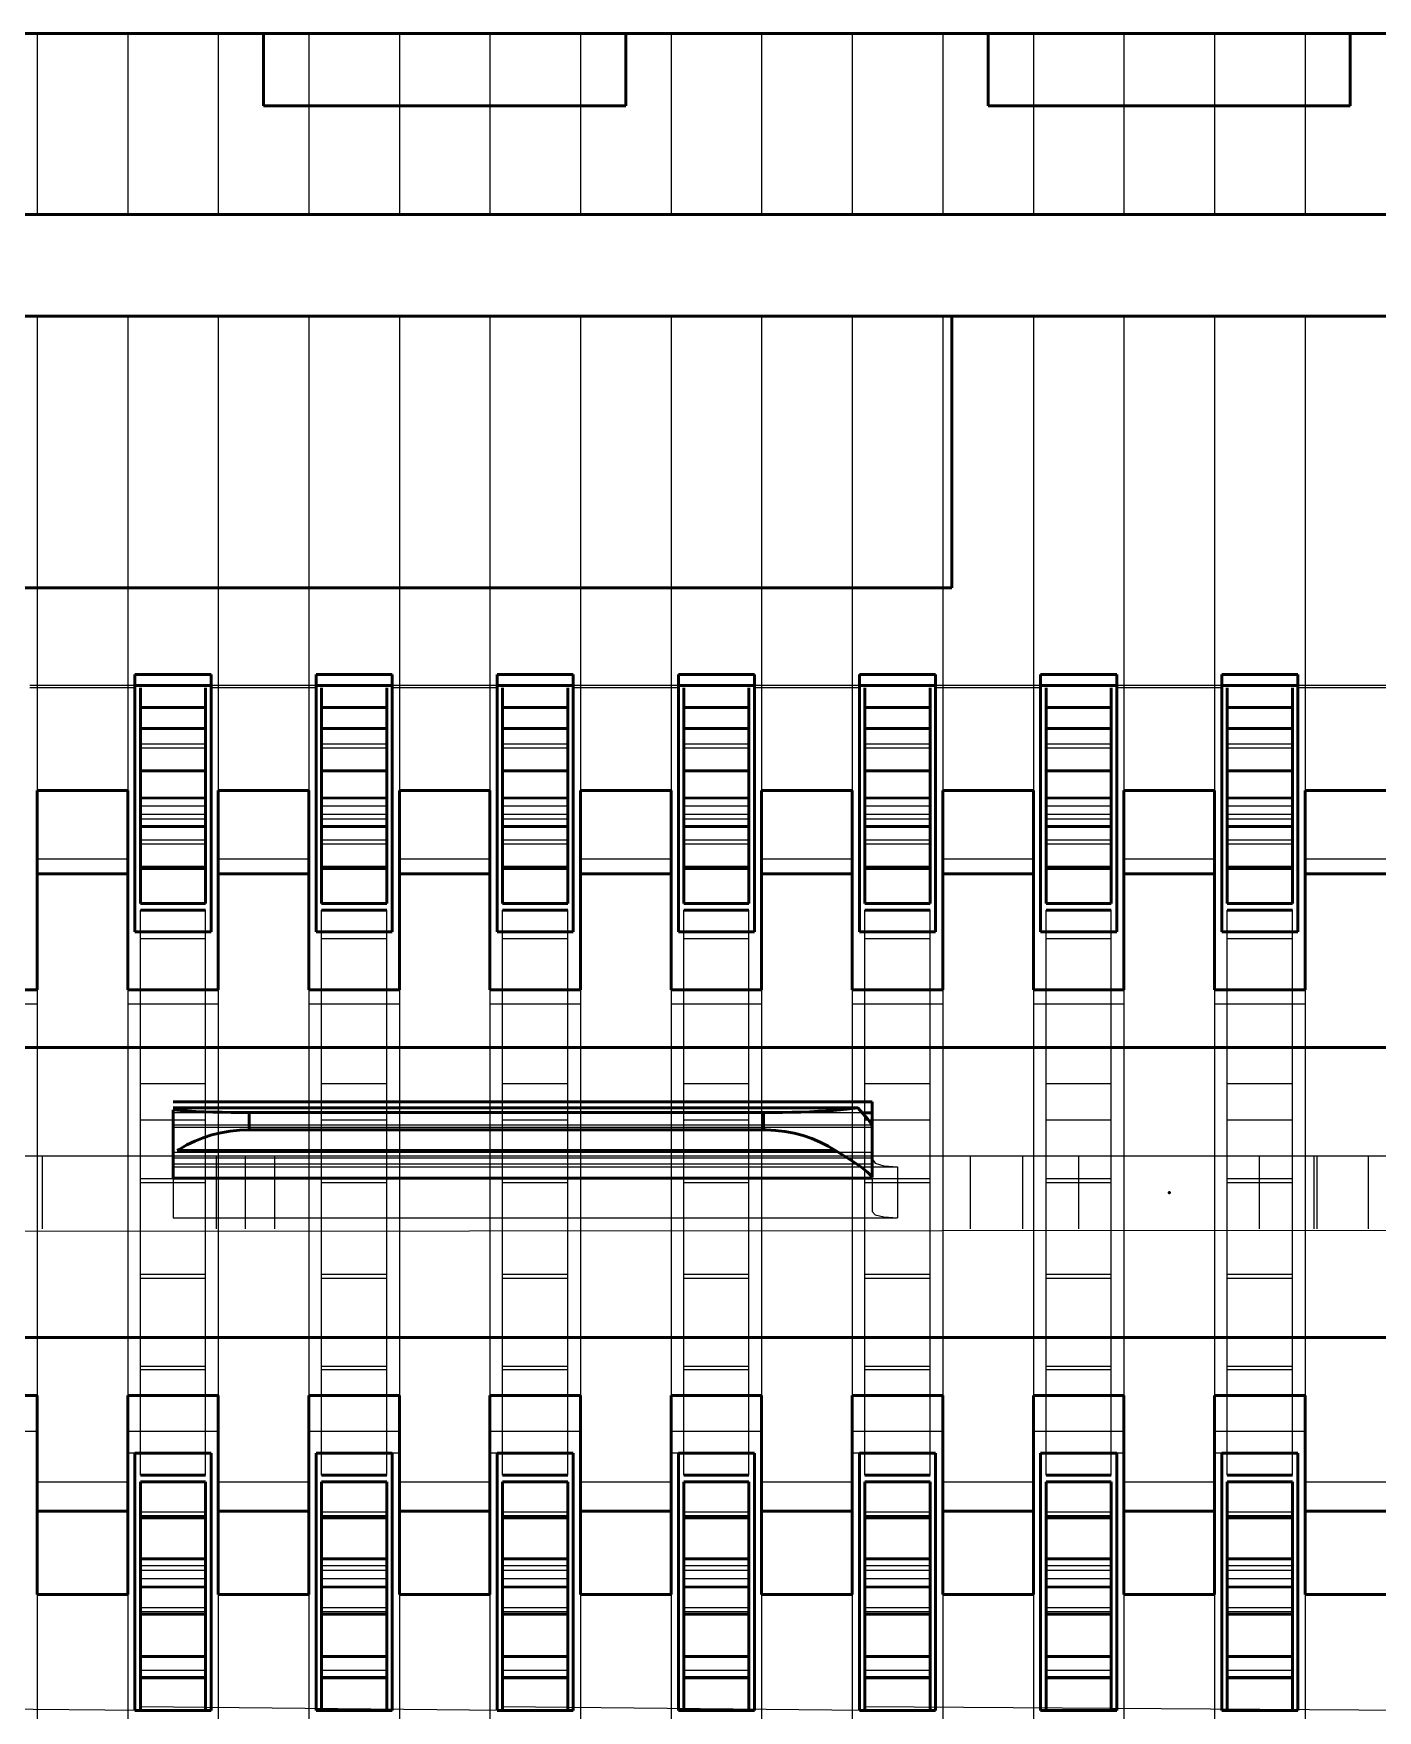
# Model space of a CAD drawing. Header units: inches. Extents: x -1.5 to 1.5, y -0.23 to 0.16.
# Drawn here: x -0.1568 to 0.0287, y -0.0715 to 0.16 of the extents above; entities that cross this region are included whole.
import ezdxf

# ---------------------------------------------------------------- set-up
doc = ezdxf.new("R2010")
doc.units = ezdxf.units.IN
doc.header["$MEASUREMENT"] = 0
doc.linetypes.add('Dashed', pattern=[2, 1, -1])
for name, color, linetype, lineweight in [('AM_4', 7, 'Continuous', 50), ('AM_9', 6, 'Dashed', 25), ('ConnectionPoints', 7, 'Continuous', 50)]:
    doc.layers.add(name, color=color, linetype=linetype, lineweight=lineweight)

msp = doc.modelspace()

# ---------------------------------------------------------------- linework, layer by layer
at = {"layer": 'AM_4'}
for p, q in [((1.505, 0.16), (-1.505, 0.16)), ((-0.125, 0.16), (-0.125, 0.15)), ((-0.075, 0.15), (-0.075, 0.16)), ((-0.025, 0.16), (-0.025, 0.15)), ((0.025, 0.15), (0.025, 0.16)), ((-0.125, 0.15), (-0.075, 0.15)), ((-0.025, 0.15), (0.025, 0.15)), ((1.235, 0.135), (-1.235, 0.135)), ((-0.3345, 0.121), (0.3345, 0.121)), ((-0.03, 0.0835), (-0.03, 0.121)), ((-0.307, 0.0835), (-0.03, 0.0835)), ((-0.14275, 0.0715), (-0.14275, 0.036)), ((-0.13225, 0.0715), (-0.14275, 0.0715)), ((-0.13225, 0.07), (-0.14275, 0.07)), ((-0.142, 0.03992), (-0.142, 0.06965)), ((-0.133, 0.06965), (-0.133, 0.03992)), ((-0.13225, 0.036), (-0.13225, 0.0715)), ((-0.11775, 0.0715), (-0.11775, 0.036)), ((-0.10725, 0.0715), (-0.11775, 0.0715)), ((-0.10725, 0.07), (-0.11775, 0.07)), ((-0.117, 0.03992), (-0.117, 0.06965)), ((-0.108, 0.06965), (-0.108, 0.03992)), ((-0.10725, 0.036), (-0.10725, 0.0715)), ((-0.09275, 0.0715), (-0.09275, 0.036)), ((-0.08225, 0.0715), (-0.09275, 0.0715)), ((-0.08225, 0.07), (-0.09275, 0.07)), ((-0.092, 0.03992), (-0.092, 0.06965)), ((-0.083, 0.06965), (-0.083, 0.03992)), ((-0.08225, 0.036), (-0.08225, 0.0715)), ((-0.06775, 0.0715), (-0.06775, 0.036)), ((-0.05725, 0.0715), (-0.06775, 0.0715)), ((-0.05725, 0.07), (-0.06775, 0.07)), ((-0.067, 0.03992), (-0.067, 0.06965)), ((-0.058, 0.06965), (-0.058, 0.03992)), ((-0.05725, 0.036), (-0.05725, 0.0715)), ((-0.04275, 0.0715), (-0.04275, 0.036)), ((-0.03225, 0.0715), (-0.04275, 0.0715)), ((-0.03225, 0.07), (-0.04275, 0.07)), ((-0.042, 0.03992), (-0.042, 0.06965)), ((-0.033, 0.06965), (-0.033, 0.03992)), ((-0.03225, 0.036), (-0.03225, 0.0715)), ((-0.01775, 0.0715), (-0.01775, 0.036)), ((-0.00725, 0.0715), (-0.01775, 0.0715)), ((-0.00725, 0.07), (-0.01775, 0.07)), ((-0.017, 0.03992), (-0.017, 0.06965)), ((-0.008, 0.06965), (-0.008, 0.03992)), ((-0.00725, 0.036), (-0.00725, 0.0715)), ((0.00725, 0.0715), (0.00725, 0.036)), ((0.01775, 0.0715), (0.00725, 0.0715)), ((0.01775, 0.07), (0.00725, 0.07)), ((0.008, 0.03992), (0.008, 0.06965)), ((0.017, 0.06965), (0.017, 0.03992)), ((0.01775, 0.036), (0.01775, 0.0715)), ((-0.133, 0.06698), (-0.142, 0.06698)), ((-0.108, 0.06698), (-0.117, 0.06698)), ((-0.083, 0.06698), (-0.092, 0.06698)), ((-0.058, 0.06698), (-0.067, 0.06698)), ((-0.033, 0.06698), (-0.042, 0.06698)), ((-0.008, 0.06698), (-0.017, 0.06698)), ((0.017, 0.06698), (0.008, 0.06698)), ((-0.133, 0.06404), (-0.142, 0.06404)), ((-0.108, 0.06404), (-0.117, 0.06404)), ((-0.083, 0.06404), (-0.092, 0.06404)), ((-0.058, 0.06404), (-0.067, 0.06404)), ((-0.033, 0.06404), (-0.042, 0.06404)), ((-0.008, 0.06404), (-0.017, 0.06404)), ((0.017, 0.06404), (0.008, 0.06404)), ((-0.133, 0.05821), (-0.142, 0.05821)), ((-0.108, 0.05821), (-0.117, 0.05821)), ((-0.083, 0.05821), (-0.092, 0.05821)), ((-0.058, 0.05821), (-0.067, 0.05821)), ((-0.033, 0.05821), (-0.042, 0.05821)), ((-0.008, 0.05821), (-0.017, 0.05821)), ((0.017, 0.05821), (0.008, 0.05821)), ((-0.15625, 0.0555), (-0.15625, 0.028)), ((-0.14375, 0.0555), (-0.15625, 0.0555)), ((-0.14375, 0.028), (-0.14375, 0.0555)), ((-0.13125, 0.0555), (-0.13125, 0.028)), ((-0.11875, 0.0555), (-0.13125, 0.0555)), ((-0.11875, 0.028), (-0.11875, 0.0555)), ((-0.10625, 0.0555), (-0.10625, 0.028)), ((-0.09375, 0.0555), (-0.10625, 0.0555)), ((-0.09375, 0.028), (-0.09375, 0.0555)), ((-0.08125, 0.0555), (-0.08125, 0.028)), ((-0.06875, 0.0555), (-0.08125, 0.0555)), ((-0.06875, 0.028), (-0.06875, 0.0555)), ((-0.05625, 0.0555), (-0.05625, 0.028)), ((-0.04375, 0.0555), (-0.05625, 0.0555)), ((-0.04375, 0.028), (-0.04375, 0.0555)), ((-0.03125, 0.0555), (-0.03125, 0.028)), ((-0.01875, 0.0555), (-0.03125, 0.0555)), ((-0.01875, 0.028), (-0.01875, 0.0555)), ((-0.00625, 0.0555), (-0.00625, 0.028)), ((0.00625, 0.0555), (-0.00625, 0.0555)), ((0.00625, 0.028), (0.00625, 0.0555)), ((0.01875, 0.0555), (0.01875, 0.028)), ((0.03125, 0.0555), (0.01875, 0.0555)), ((-0.133, 0.05055), (-0.142, 0.05055)), ((-0.108, 0.05055), (-0.117, 0.05055)), ((-0.083, 0.05055), (-0.092, 0.05055)), ((-0.058, 0.05055), (-0.067, 0.05055)), ((-0.033, 0.05055), (-0.042, 0.05055)), ((-0.008, 0.05055), (-0.017, 0.05055)), ((0.017, 0.05055), (0.008, 0.05055)), ((-0.14375, 0.044), (-0.15625, 0.044)), ((-0.142, 0.04473), (-0.133, 0.04473)), ((-0.11875, 0.044), (-0.13125, 0.044)), ((-0.117, 0.04473), (-0.108, 0.04473)), ((-0.09375, 0.044), (-0.10625, 0.044)), ((-0.092, 0.04473), (-0.083, 0.04473)), ((-0.06875, 0.044), (-0.08125, 0.044)), ((-0.067, 0.04473), (-0.058, 0.04473)), ((-0.04375, 0.044), (-0.05625, 0.044)), ((-0.042, 0.04473), (-0.033, 0.04473)), ((-0.01875, 0.044), (-0.03125, 0.044)), ((-0.017, 0.04473), (-0.008, 0.04473)), ((0.00625, 0.044), (-0.00625, 0.044)), ((0.008, 0.04473), (0.017, 0.04473)), ((0.03125, 0.044), (0.01875, 0.044)), ((-0.133, 0.03992), (-0.142, 0.03992)), ((-0.108, 0.03992), (-0.117, 0.03992)), ((-0.083, 0.03992), (-0.092, 0.03992)), ((-0.058, 0.03992), (-0.067, 0.03992)), ((-0.033, 0.03992), (-0.042, 0.03992)), ((-0.008, 0.03992), (-0.017, 0.03992)), ((0.017, 0.03992), (0.008, 0.03992)), ((-0.133, 0.039), (-0.142, 0.039)), ((-0.108, 0.039), (-0.117, 0.039)), ((-0.083, 0.039), (-0.092, 0.039)), ((-0.058, 0.039), (-0.067, 0.039)), ((-0.033, 0.039), (-0.042, 0.039)), ((-0.008, 0.039), (-0.017, 0.039)), ((0.017, 0.039), (0.008, 0.039)), ((-0.14275, 0.036), (-0.13225, 0.036)), ((-0.11775, 0.036), (-0.10725, 0.036)), ((-0.09275, 0.036), (-0.08225, 0.036)), ((-0.06775, 0.036), (-0.05725, 0.036)), ((-0.04275, 0.036), (-0.03225, 0.036)), ((-0.01775, 0.036), (-0.00725, 0.036)), ((0.00725, 0.036), (0.01775, 0.036)), ((-0.15625, 0.028), (-0.16875, 0.028)), ((-0.13125, 0.028), (-0.14375, 0.028)), ((-0.10625, 0.028), (-0.11875, 0.028)), ((-0.08125, 0.028), (-0.09375, 0.028)), ((-0.05625, 0.028), (-0.06875, 0.028)), ((-0.03125, 0.028), (-0.04375, 0.028)), ((-0.00625, 0.028), (-0.01875, 0.028)), ((0.01875, 0.028), (0.00625, 0.028)), ((-0.3325, 0.02), (0.3325, 0.02)), ((-0.04098, 0.01252), (-0.1375, 0.01252)), ((-0.04298, 0.01169), (-0.1375, 0.01169)), ((-0.04098, 0.01252), (-0.04098, 0.00207)), ((-0.1375, 0.01141), (-0.1375, 0.00199)), ((-0.05598, 0.01103), (-0.12701, 0.01103)), ((-0.12701, 0.00865), (-0.12701, 0.01103)), ((-0.05598, 0.00865), (-0.05598, 0.01103)), ((-0.04098, 0.01098), (-0.04236, 0.01098)), ((-0.12701, 0.00865), (-0.05598, 0.00865)), ((-0.04607, 0.00579), (-0.13692, 0.00579)), ((-0.1375, 0.00199), (-0.04098, 0.00199)), ((0.3325, -0.02), (-0.3325, -0.02)), ((-0.16875, -0.028), (-0.15625, -0.028)), ((-0.15625, -0.028), (-0.15625, -0.0555)), ((-0.14375, -0.0555), (-0.14375, -0.028)), ((-0.14375, -0.028), (-0.13125, -0.028)), ((-0.13125, -0.028), (-0.13125, -0.0555)), ((-0.11875, -0.0555), (-0.11875, -0.028)), ((-0.11875, -0.028), (-0.10625, -0.028)), ((-0.10625, -0.028), (-0.10625, -0.0555)), ((-0.09375, -0.0555), (-0.09375, -0.028)), ((-0.09375, -0.028), (-0.08125, -0.028)), ((-0.08125, -0.028), (-0.08125, -0.0555)), ((-0.06875, -0.0555), (-0.06875, -0.028)), ((-0.06875, -0.028), (-0.05625, -0.028)), ((-0.05625, -0.028), (-0.05625, -0.0555)), ((-0.04375, -0.0555), (-0.04375, -0.028)), ((-0.04375, -0.028), (-0.03125, -0.028)), ((-0.03125, -0.028), (-0.03125, -0.0555)), ((-0.01875, -0.0555), (-0.01875, -0.028)), ((-0.01875, -0.028), (-0.00625, -0.028)), ((-0.00625, -0.028), (-0.00625, -0.0555)), ((0.00625, -0.0555), (0.00625, -0.028)), ((0.00625, -0.028), (0.01875, -0.028)), ((0.01875, -0.028), (0.01875, -0.0555)), ((-0.14275, -0.036), (-0.14275, -0.0715)), ((-0.13225, -0.036), (-0.14275, -0.036)), ((-0.13225, -0.0715), (-0.13225, -0.036)), ((-0.11775, -0.036), (-0.11775, -0.0715)), ((-0.10725, -0.036), (-0.11775, -0.036)), ((-0.10725, -0.0715), (-0.10725, -0.036)), ((-0.09275, -0.036), (-0.09275, -0.0715)), ((-0.08225, -0.036), (-0.09275, -0.036)), ((-0.08225, -0.0715), (-0.08225, -0.036)), ((-0.06775, -0.036), (-0.06775, -0.0715)), ((-0.05725, -0.036), (-0.06775, -0.036)), ((-0.05725, -0.0715), (-0.05725, -0.036)), ((-0.04275, -0.036), (-0.04275, -0.0715)), ((-0.03225, -0.036), (-0.04275, -0.036)), ((-0.03225, -0.0715), (-0.03225, -0.036)), ((-0.01775, -0.036), (-0.01775, -0.0715)), ((-0.00725, -0.036), (-0.01775, -0.036)), ((-0.00725, -0.0715), (-0.00725, -0.036)), ((0.00725, -0.036), (0.00725, -0.0715)), ((0.01775, -0.036), (0.00725, -0.036)), ((0.01775, -0.0715), (0.01775, -0.036)), ((-0.133, -0.039), (-0.142, -0.039)), ((-0.108, -0.039), (-0.117, -0.039)), ((-0.083, -0.039), (-0.092, -0.039)), ((-0.058, -0.039), (-0.067, -0.039)), ((-0.033, -0.039), (-0.042, -0.039)), ((-0.008, -0.039), (-0.017, -0.039)), ((0.017, -0.039), (0.008, -0.039)), ((-0.142, -0.0715), (-0.142, -0.03992)), ((-0.133, -0.03992), (-0.142, -0.03992)), ((-0.133, -0.03992), (-0.133, -0.0715)), ((-0.117, -0.0715), (-0.117, -0.03992)), ((-0.108, -0.03992), (-0.117, -0.03992)), ((-0.108, -0.03992), (-0.108, -0.0715)), ((-0.092, -0.0715), (-0.092, -0.03992)), ((-0.083, -0.03992), (-0.092, -0.03992)), ((-0.083, -0.03992), (-0.083, -0.0715)), ((-0.067, -0.0715), (-0.067, -0.03992)), ((-0.058, -0.03992), (-0.067, -0.03992)), ((-0.058, -0.03992), (-0.058, -0.0715)), ((-0.042, -0.0715), (-0.042, -0.03992)), ((-0.033, -0.03992), (-0.042, -0.03992)), ((-0.033, -0.03992), (-0.033, -0.0715)), ((-0.017, -0.0715), (-0.017, -0.03992)), ((-0.008, -0.03992), (-0.017, -0.03992)), ((-0.008, -0.03992), (-0.008, -0.0715)), ((0.008, -0.0715), (0.008, -0.03992)), ((0.017, -0.03992), (0.008, -0.03992)), ((0.017, -0.03992), (0.017, -0.0715)), ((-0.14375, -0.044), (-0.15625, -0.044)), ((-0.133, -0.04473), (-0.142, -0.04473)), ((-0.11875, -0.044), (-0.13125, -0.044)), ((-0.108, -0.04473), (-0.117, -0.04473)), ((-0.09375, -0.044), (-0.10625, -0.044)), ((-0.083, -0.04473), (-0.092, -0.04473)), ((-0.06875, -0.044), (-0.08125, -0.044)), ((-0.058, -0.04473), (-0.067, -0.04473)), ((-0.04375, -0.044), (-0.05625, -0.044)), ((-0.033, -0.04473), (-0.042, -0.04473)), ((-0.01875, -0.044), (-0.03125, -0.044)), ((-0.008, -0.04473), (-0.017, -0.04473)), ((0.00625, -0.044), (-0.00625, -0.044)), ((0.017, -0.04473), (0.008, -0.04473)), ((0.03125, -0.044), (0.01875, -0.044)), ((-0.133, -0.05055), (-0.142, -0.05055)), ((-0.108, -0.05055), (-0.117, -0.05055)), ((-0.083, -0.05055), (-0.092, -0.05055)), ((-0.058, -0.05055), (-0.067, -0.05055)), ((-0.033, -0.05055), (-0.042, -0.05055)), ((-0.008, -0.05055), (-0.017, -0.05055)), ((0.017, -0.05055), (0.008, -0.05055)), ((-0.14375, -0.0555), (-0.15625, -0.0555)), ((-0.11875, -0.0555), (-0.13125, -0.0555)), ((-0.09375, -0.0555), (-0.10625, -0.0555)), ((-0.06875, -0.0555), (-0.08125, -0.0555)), ((-0.04375, -0.0555), (-0.05625, -0.0555)), ((-0.01875, -0.0555), (-0.03125, -0.0555)), ((0.00625, -0.0555), (-0.00625, -0.0555)), ((0.03125, -0.0555), (0.01875, -0.0555)), ((-0.133, -0.05821), (-0.142, -0.05821)), ((-0.108, -0.05821), (-0.117, -0.05821)), ((-0.083, -0.05821), (-0.092, -0.05821)), ((-0.058, -0.05821), (-0.067, -0.05821)), ((-0.033, -0.05821), (-0.042, -0.05821)), ((-0.008, -0.05821), (-0.017, -0.05821)), ((0.017, -0.05821), (0.008, -0.05821)), ((-0.133, -0.06404), (-0.142, -0.06404)), ((-0.108, -0.06404), (-0.117, -0.06404)), ((-0.083, -0.06404), (-0.092, -0.06404)), ((-0.058, -0.06404), (-0.067, -0.06404)), ((-0.033, -0.06404), (-0.042, -0.06404)), ((-0.008, -0.06404), (-0.017, -0.06404)), ((0.017, -0.06404), (0.008, -0.06404)), ((-0.142, -0.06698), (-0.133, -0.06698)), ((-0.117, -0.06698), (-0.108, -0.06698)), ((-0.092, -0.06698), (-0.083, -0.06698)), ((-0.067, -0.06698), (-0.058, -0.06698)), ((-0.042, -0.06698), (-0.033, -0.06698)), ((-0.017, -0.06698), (-0.008, -0.06698)), ((0.008, -0.06698), (0.017, -0.06698)), ((-0.14275, -0.0715), (-0.13225, -0.0715)), ((-0.11775, -0.0715), (-0.10725, -0.0715)), ((-0.09275, -0.0715), (-0.08225, -0.0715)), ((-0.06775, -0.0715), (-0.05725, -0.0715)), ((-0.04275, -0.0715), (-0.03225, -0.0715)), ((-0.01775, -0.0715), (-0.00725, -0.0715)), ((0.00725, -0.0715), (0.01775, -0.0715))]:
    msp.add_line(p, q, dxfattribs=at)
for points in [[(-0.05598, 0.01103), (-0.05468, 0.01104), (-0.05338, 0.01105), (-0.0521, 0.01108), (-0.05085, 0.01111), (-0.04964, 0.01116), (-0.04848, 0.01121), (-0.04738, 0.01127), (-0.04634, 0.01134), (-0.04538, 0.01142), (-0.04449, 0.0115), (-0.0437, 0.01159), (-0.04299, 0.01169), (-0.04298, 0.01169)], [(-0.04098, 0.00912), (-0.04114, 0.00949), (-0.04161, 0.01013), (-0.04298, 0.01169)], [(-0.1375, 0.01141), (-0.13653, 0.01133), (-0.13548, 0.01126), (-0.13437, 0.0112), (-0.1332, 0.01115), (-0.13199, 0.01111), (-0.13073, 0.01107), (-0.12945, 0.01105), (-0.12815, 0.01104), (-0.12701, 0.01103)], [(-0.12701, 0.00865), (-0.12832, 0.00861), (-0.12961, 0.00847), (-0.13089, 0.00826), (-0.13214, 0.00796), (-0.13335, 0.00757), (-0.13451, 0.00711), (-0.13561, 0.00657), (-0.13665, 0.00596), (-0.13692, 0.00579)], [(-0.04607, 0.00579), (-0.04709, 0.00642), (-0.04818, 0.00697), (-0.04933, 0.00746), (-0.05052, 0.00786), (-0.05176, 0.00818), (-0.05303, 0.00842), (-0.05432, 0.00858), (-0.05563, 0.00865), (-0.05598, 0.00865)], [(-0.04098, 0.00207), (-0.04116, 0.00236), (-0.0417, 0.00287), (-0.04254, 0.00353), (-0.04369, 0.00434), (-0.04607, 0.00579)]]:
    msp.add_lwpolyline(points, dxfattribs=at)
at = {"layer": 'AM_9'}
for p, q in [((-0.15625, 0.16), (-0.15625, 0.135)), ((-0.14375, 0.16), (-0.14375, 0.135)), ((-0.13125, 0.16), (-0.13125, 0.135)), ((-0.11875, 0.16), (-0.11875, 0.135)), ((-0.10625, 0.16), (-0.10625, 0.135)), ((-0.09375, 0.16), (-0.09375, 0.135)), ((-0.08125, 0.16), (-0.08125, 0.135)), ((-0.06875, 0.16), (-0.06875, 0.135)), ((-0.05625, 0.16), (-0.05625, 0.135)), ((-0.04375, 0.16), (-0.04375, 0.135)), ((-0.03125, 0.16), (-0.03125, 0.135)), ((-0.01875, 0.16), (-0.01875, 0.135)), ((-0.00625, 0.16), (-0.00625, 0.135)), ((0.00625, 0.16), (0.00625, 0.135)), ((0.01875, 0.16), (0.01875, 0.135)), ((-0.15625, 0.121), (-0.15625, 0.0555)), ((-0.14375, 0.121), (-0.14375, 0.0555)), ((-0.13125, 0.121), (-0.13125, 0.0555)), ((-0.11875, 0.121), (-0.11875, 0.0555)), ((-0.10625, 0.121), (-0.10625, 0.0555)), ((-0.09375, 0.121), (-0.09375, 0.0555)), ((-0.08125, 0.121), (-0.08125, 0.0555)), ((-0.06875, 0.121), (-0.06875, 0.0555)), ((-0.05625, 0.121), (-0.05625, 0.0555)), ((-0.04375, 0.121), (-0.04375, 0.0555)), ((-0.03125, 0.121), (-0.03125, 0.0555)), ((-0.01875, 0.121), (-0.01875, 0.0555)), ((-0.00625, 0.121), (-0.00625, 0.0555)), ((0.00625, 0.121), (0.00625, 0.0555)), ((0.01875, 0.121), (0.01875, 0.0555)), ((-0.14275, 0.07), (-0.15725, 0.07)), ((-0.14275, 0.06965), (-0.15725, 0.06965)), ((-0.11775, 0.07), (-0.13225, 0.07)), ((-0.11775, 0.06965), (-0.13225, 0.06965)), ((-0.09275, 0.07), (-0.10725, 0.07)), ((-0.09275, 0.06965), (-0.10725, 0.06965)), ((-0.06775, 0.07), (-0.08225, 0.07)), ((-0.06775, 0.06965), (-0.08225, 0.06965)), ((-0.04275, 0.07), (-0.05725, 0.07)), ((-0.04275, 0.06965), (-0.05725, 0.06965)), ((-0.01775, 0.07), (-0.03225, 0.07)), ((-0.01775, 0.06965), (-0.03225, 0.06965)), ((0.00725, 0.07), (-0.00725, 0.07)), ((0.00725, 0.06965), (-0.00725, 0.06965)), ((0.03225, 0.07), (0.01775, 0.07)), ((0.03225, 0.06965), (0.01775, 0.06965)), ((-0.133, 0.06684), (-0.142, 0.06684)), ((-0.108, 0.06684), (-0.117, 0.06684)), ((-0.083, 0.06684), (-0.092, 0.06684)), ((-0.058, 0.06684), (-0.067, 0.06684)), ((-0.033, 0.06684), (-0.042, 0.06684)), ((-0.008, 0.06684), (-0.017, 0.06684)), ((0.017, 0.06684), (0.008, 0.06684)), ((-0.133, 0.06188), (-0.142, 0.06188)), ((-0.133, 0.06134), (-0.142, 0.06134)), ((-0.108, 0.06188), (-0.117, 0.06188)), ((-0.108, 0.06134), (-0.117, 0.06134)), ((-0.083, 0.06188), (-0.092, 0.06188)), ((-0.083, 0.06134), (-0.092, 0.06134)), ((-0.058, 0.06188), (-0.067, 0.06188)), ((-0.058, 0.06134), (-0.067, 0.06134)), ((-0.033, 0.06188), (-0.042, 0.06188)), ((-0.033, 0.06134), (-0.042, 0.06134)), ((-0.008, 0.06188), (-0.017, 0.06188)), ((-0.008, 0.06134), (-0.017, 0.06134)), ((0.017, 0.06188), (0.008, 0.06188)), ((0.017, 0.06134), (0.008, 0.06134)), ((-0.133, 0.05453), (-0.142, 0.05453)), ((-0.133, 0.05437), (-0.142, 0.05437)), ((-0.133, 0.05334), (-0.142, 0.05334)), ((-0.108, 0.05453), (-0.117, 0.05453)), ((-0.108, 0.05437), (-0.117, 0.05437)), ((-0.108, 0.05334), (-0.117, 0.05334)), ((-0.083, 0.05453), (-0.092, 0.05453)), ((-0.083, 0.05437), (-0.092, 0.05437)), ((-0.083, 0.05334), (-0.092, 0.05334)), ((-0.058, 0.05453), (-0.067, 0.05453)), ((-0.058, 0.05437), (-0.067, 0.05437)), ((-0.058, 0.05334), (-0.067, 0.05334)), ((-0.033, 0.05453), (-0.042, 0.05453)), ((-0.033, 0.05437), (-0.042, 0.05437)), ((-0.033, 0.05334), (-0.042, 0.05334)), ((-0.008, 0.05453), (-0.017, 0.05453)), ((-0.008, 0.05437), (-0.017, 0.05437)), ((-0.008, 0.05334), (-0.017, 0.05334)), ((0.017, 0.05453), (0.008, 0.05453)), ((0.017, 0.05437), (0.008, 0.05437)), ((0.017, 0.05334), (0.008, 0.05334)), ((-0.133, 0.05217), (-0.142, 0.05217)), ((-0.133, 0.05156), (-0.142, 0.05156)), ((-0.108, 0.05217), (-0.117, 0.05217)), ((-0.108, 0.05156), (-0.117, 0.05156)), ((-0.083, 0.05217), (-0.092, 0.05217)), ((-0.083, 0.05156), (-0.092, 0.05156)), ((-0.058, 0.05217), (-0.067, 0.05217)), ((-0.058, 0.05156), (-0.067, 0.05156)), ((-0.033, 0.05217), (-0.042, 0.05217)), ((-0.033, 0.05156), (-0.042, 0.05156)), ((-0.008, 0.05217), (-0.017, 0.05217)), ((-0.008, 0.05156), (-0.017, 0.05156)), ((0.017, 0.05217), (0.008, 0.05217)), ((0.017, 0.05156), (0.008, 0.05156)), ((-0.133, 0.04866), (-0.142, 0.04866)), ((-0.108, 0.04866), (-0.117, 0.04866)), ((-0.083, 0.04866), (-0.092, 0.04866)), ((-0.058, 0.04866), (-0.067, 0.04866)), ((-0.033, 0.04866), (-0.042, 0.04866)), ((-0.008, 0.04866), (-0.017, 0.04866)), ((0.017, 0.04866), (0.008, 0.04866)), ((-0.133, 0.04811), (-0.142, 0.04811)), ((-0.108, 0.04811), (-0.117, 0.04811)), ((-0.083, 0.04811), (-0.092, 0.04811)), ((-0.058, 0.04811), (-0.067, 0.04811)), ((-0.033, 0.04811), (-0.042, 0.04811)), ((-0.008, 0.04811), (-0.017, 0.04811)), ((0.017, 0.04811), (0.008, 0.04811)), ((-0.14375, 0.046), (-0.15625, 0.046)), ((-0.133, 0.04503), (-0.142, 0.04503)), ((-0.11875, 0.046), (-0.13125, 0.046)), ((-0.108, 0.04503), (-0.117, 0.04503)), ((-0.09375, 0.046), (-0.10625, 0.046)), ((-0.083, 0.04503), (-0.092, 0.04503)), ((-0.06875, 0.046), (-0.08125, 0.046)), ((-0.058, 0.04503), (-0.067, 0.04503)), ((-0.04375, 0.046), (-0.05625, 0.046)), ((-0.033, 0.04503), (-0.042, 0.04503)), ((-0.01875, 0.046), (-0.03125, 0.046)), ((-0.008, 0.04503), (-0.017, 0.04503)), ((0.00625, 0.046), (-0.00625, 0.046)), ((0.017, 0.04503), (0.008, 0.04503)), ((0.03125, 0.046), (0.01875, 0.046)), ((-0.142, -0.039), (-0.142, 0.039)), ((-0.133, -0.039), (-0.133, 0.039)), ((-0.117, -0.039), (-0.117, 0.039)), ((-0.108, -0.039), (-0.108, 0.039)), ((-0.092, -0.039), (-0.092, 0.039)), ((-0.083, -0.039), (-0.083, 0.039)), ((-0.067, -0.039), (-0.067, 0.039)), ((-0.058, -0.039), (-0.058, 0.039)), ((-0.042, -0.039), (-0.042, 0.039)), ((-0.033, -0.039), (-0.033, 0.039)), ((-0.017, -0.039), (-0.017, 0.039)), ((-0.008, -0.039), (-0.008, 0.039)), ((0.008, -0.039), (0.008, 0.039)), ((0.017, -0.039), (0.017, 0.039)), ((-0.133, 0.035), (-0.142, 0.035)), ((-0.108, 0.035), (-0.117, 0.035)), ((-0.083, 0.035), (-0.092, 0.035)), ((-0.058, 0.035), (-0.067, 0.035)), ((-0.033, 0.035), (-0.042, 0.035)), ((-0.008, 0.035), (-0.017, 0.035)), ((0.017, 0.035), (0.008, 0.035)), ((-0.15625, 0.028), (-0.15625, -0.028)), ((-0.14375, 0.028), (-0.14375, -0.028)), ((-0.13125, 0.028), (-0.13125, -0.028)), ((-0.11875, 0.028), (-0.11875, -0.028)), ((-0.10625, 0.028), (-0.10625, -0.028)), ((-0.09375, 0.028), (-0.09375, -0.028)), ((-0.08125, 0.028), (-0.08125, -0.028)), ((-0.06875, 0.028), (-0.06875, -0.028)), ((-0.05625, 0.028), (-0.05625, -0.028)), ((-0.04375, 0.028), (-0.04375, -0.028)), ((-0.03125, 0.028), (-0.03125, -0.028)), ((-0.01875, 0.028), (-0.01875, -0.028)), ((-0.00625, 0.028), (-0.00625, -0.028)), ((0.00625, 0.028), (0.00625, -0.028)), ((0.01875, 0.028), (0.01875, -0.028)), ((-0.15625, 0.026), (-0.16875, 0.026)), ((-0.13125, 0.026), (-0.14375, 0.026)), ((-0.10625, 0.026), (-0.11875, 0.026)), ((-0.08125, 0.026), (-0.09375, 0.026)), ((-0.05625, 0.026), (-0.06875, 0.026)), ((-0.03125, 0.026), (-0.04375, 0.026)), ((-0.00625, 0.026), (-0.01875, 0.026)), ((0.01875, 0.026), (0.00625, 0.026)), ((-0.133, 0.015), (-0.142, 0.015)), ((-0.108, 0.015), (-0.117, 0.015)), ((-0.083, 0.015), (-0.092, 0.015)), ((-0.058, 0.015), (-0.067, 0.015)), ((-0.033, 0.015), (-0.042, 0.015)), ((-0.008, 0.015), (-0.017, 0.015)), ((0.017, 0.015), (0.008, 0.015)), ((-0.133, 0.01), (-0.142, 0.01)), ((-0.04236, 0.01098), (-0.1375, 0.01098)), ((-0.04098, 0.00929), (-0.1375, 0.00929)), ((-0.108, 0.01), (-0.117, 0.01)), ((-0.083, 0.01), (-0.092, 0.01)), ((-0.058, 0.01), (-0.067, 0.01)), ((-0.033, 0.01), (-0.042, 0.01)), ((-0.008, 0.01), (-0.017, 0.01)), ((0.017, 0.01), (0.008, 0.01)), ((-0.1375, 0.00901), (-0.04098, 0.00901)), ((0.3125, 0.005), (-0.34299, 0.005)), ((-0.1555, -0.005), (-0.1555, 0.005)), ((-0.04098, 0.00551), (-0.1375, 0.00551)), ((-0.04098, 0.00472), (-0.1375, 0.00472)), ((-0.1315, -0.005), (-0.1315, 0.005)), ((-0.12748, -0.005), (-0.12748, 0.005)), ((-0.12346, -0.005), (-0.12346, 0.005)), ((-0.02742, -0.005), (-0.02742, 0.005)), ((-0.0202, -0.005), (-0.0202, 0.005)), ((-0.01248, -0.005), (-0.01248, 0.005)), ((0.01248, -0.005), (0.01248, 0.005)), ((0.02, -0.005), (0.02, 0.005)), ((0.02043, -0.005), (0.02043, 0.005)), ((0.02749, -0.005), (0.02749, 0.005)), ((-0.04098, 0.0039), (-0.1375, 0.0039)), ((-0.0375, 0.0035), (-0.1375, 0.0035)), ((-0.0375, 0.00353), (-0.0375, -0.00348)), ((-0.133, 0.00188), (-0.142, 0.00188)), ((-0.133, 0.00134), (-0.142, 0.00134)), ((-0.1375, 0.00199), (-0.1375, -0.0035)), ((-0.108, 0.00188), (-0.117, 0.00188)), ((-0.108, 0.00134), (-0.117, 0.00134)), ((-0.083, 0.00188), (-0.092, 0.00188)), ((-0.083, 0.00134), (-0.092, 0.00134)), ((-0.058, 0.00188), (-0.067, 0.00188)), ((-0.058, 0.00134), (-0.067, 0.00134)), ((-0.033, 0.00188), (-0.042, 0.00188)), ((-0.033, 0.00134), (-0.042, 0.00134)), ((-0.04098, 0.00197), (-0.04098, -0.00262)), ((-0.008, 0.00188), (-0.017, 0.00188)), ((-0.008, 0.00134), (-0.017, 0.00134)), ((0.017, 0.00188), (0.008, 0.00188)), ((0.017, 0.00134), (0.008, 0.00134)), ((-0.1375, -0.0035), (-0.0375, -0.0035)), ((0.34299, -0.005), (-0.3125, -0.00551)), ((-0.133, -0.01134), (-0.142, -0.01134)), ((-0.108, -0.01134), (-0.117, -0.01134)), ((-0.083, -0.01134), (-0.092, -0.01134)), ((-0.058, -0.01134), (-0.067, -0.01134)), ((-0.033, -0.01134), (-0.042, -0.01134)), ((-0.008, -0.01134), (-0.017, -0.01134)), ((0.017, -0.01134), (0.008, -0.01134)), ((-0.133, -0.01189), (-0.142, -0.01189)), ((-0.108, -0.01189), (-0.117, -0.01189)), ((-0.083, -0.01189), (-0.092, -0.01189)), ((-0.058, -0.01189), (-0.067, -0.01189)), ((-0.033, -0.01189), (-0.042, -0.01189)), ((-0.008, -0.01189), (-0.017, -0.01189)), ((0.017, -0.01189), (0.008, -0.01189)), ((-0.133, -0.0201), (-0.142, -0.0201)), ((-0.108, -0.0201), (-0.117, -0.0201)), ((-0.083, -0.0201), (-0.092, -0.0201)), ((-0.058, -0.0201), (-0.067, -0.0201)), ((-0.033, -0.0201), (-0.042, -0.0201)), ((-0.008, -0.0201), (-0.017, -0.0201)), ((0.017, -0.0201), (0.008, -0.0201)), ((-0.133, -0.024), (-0.142, -0.024)), ((-0.133, -0.02446), (-0.142, -0.02446)), ((-0.108, -0.024), (-0.117, -0.024)), ((-0.108, -0.02446), (-0.117, -0.02446)), ((-0.083, -0.024), (-0.092, -0.024)), ((-0.083, -0.02446), (-0.092, -0.02446)), ((-0.058, -0.024), (-0.067, -0.024)), ((-0.058, -0.02446), (-0.067, -0.02446)), ((-0.033, -0.024), (-0.042, -0.024)), ((-0.033, -0.02446), (-0.042, -0.02446)), ((-0.008, -0.024), (-0.017, -0.024)), ((-0.008, -0.02446), (-0.017, -0.02446)), ((0.017, -0.024), (0.008, -0.024)), ((0.017, -0.02446), (0.008, -0.02446)), ((-0.15625, -0.033), (-0.16875, -0.033)), ((-0.13125, -0.033), (-0.14375, -0.033)), ((-0.10625, -0.033), (-0.11875, -0.033)), ((-0.08125, -0.033), (-0.09375, -0.033)), ((-0.05625, -0.033), (-0.06875, -0.033)), ((-0.03125, -0.033), (-0.04375, -0.033)), ((-0.00625, -0.033), (-0.01875, -0.033)), ((0.01875, -0.033), (0.00625, -0.033)), ((-0.14275, -0.036), (-0.14375, -0.036)), ((-0.10625, -0.036), (-0.10725, -0.036)), ((-0.09275, -0.036), (-0.09375, -0.036)), ((-0.06775, -0.036), (-0.06875, -0.036)), ((-0.04275, -0.036), (-0.04375, -0.036)), ((-0.00625, -0.036), (-0.00725, -0.036)), ((0.00725, -0.036), (0.00625, -0.036)), ((-0.14375, -0.04), (-0.15625, -0.04)), ((-0.11875, -0.04), (-0.13125, -0.04)), ((-0.09375, -0.04), (-0.10625, -0.04)), ((-0.06875, -0.04), (-0.08125, -0.04)), ((-0.04375, -0.04), (-0.05625, -0.04)), ((-0.01875, -0.04), (-0.03125, -0.04)), ((0.00625, -0.04), (-0.00625, -0.04)), ((0.03125, -0.04), (0.01875, -0.04)), ((-0.133, -0.04411), (-0.142, -0.04411)), ((-0.133, -0.04503), (-0.142, -0.04503)), ((-0.108, -0.04411), (-0.117, -0.04411)), ((-0.108, -0.04503), (-0.117, -0.04503)), ((-0.083, -0.04411), (-0.092, -0.04411)), ((-0.083, -0.04503), (-0.092, -0.04503)), ((-0.058, -0.04411), (-0.067, -0.04411)), ((-0.058, -0.04503), (-0.067, -0.04503)), ((-0.033, -0.04411), (-0.042, -0.04411)), ((-0.033, -0.04503), (-0.042, -0.04503)), ((-0.008, -0.04411), (-0.017, -0.04411)), ((-0.008, -0.04503), (-0.017, -0.04503)), ((0.017, -0.04411), (0.008, -0.04411)), ((0.017, -0.04503), (0.008, -0.04503)), ((-0.133, -0.05156), (-0.142, -0.05156)), ((-0.133, -0.05217), (-0.142, -0.05217)), ((-0.108, -0.05156), (-0.117, -0.05156)), ((-0.108, -0.05217), (-0.117, -0.05217)), ((-0.083, -0.05156), (-0.092, -0.05156)), ((-0.083, -0.05217), (-0.092, -0.05217)), ((-0.058, -0.05156), (-0.067, -0.05156)), ((-0.058, -0.05217), (-0.067, -0.05217)), ((-0.033, -0.05156), (-0.042, -0.05156)), ((-0.033, -0.05217), (-0.042, -0.05217)), ((-0.008, -0.05156), (-0.017, -0.05156)), ((-0.008, -0.05217), (-0.017, -0.05217)), ((0.017, -0.05156), (0.008, -0.05156)), ((0.017, -0.05217), (0.008, -0.05217)), ((-0.15625, -0.0555), (-0.15625, -0.121)), ((-0.14375, -0.0555), (-0.14375, -0.121)), ((-0.133, -0.05334), (-0.142, -0.05334)), ((-0.133, -0.05437), (-0.142, -0.05437)), ((-0.142, -0.05453), (-0.133, -0.05453)), ((-0.13125, -0.0555), (-0.13125, -0.121)), ((-0.11875, -0.0555), (-0.11875, -0.121)), ((-0.108, -0.05334), (-0.117, -0.05334)), ((-0.108, -0.05437), (-0.117, -0.05437)), ((-0.117, -0.05453), (-0.108, -0.05453)), ((-0.10625, -0.0555), (-0.10625, -0.121)), ((-0.09375, -0.0555), (-0.09375, -0.121)), ((-0.083, -0.05334), (-0.092, -0.05334)), ((-0.083, -0.05437), (-0.092, -0.05437)), ((-0.092, -0.05453), (-0.083, -0.05453)), ((-0.08125, -0.0555), (-0.08125, -0.121)), ((-0.06875, -0.0555), (-0.06875, -0.121)), ((-0.058, -0.05334), (-0.067, -0.05334)), ((-0.058, -0.05437), (-0.067, -0.05437)), ((-0.067, -0.05453), (-0.058, -0.05453)), ((-0.05625, -0.0555), (-0.05625, -0.121)), ((-0.04375, -0.0555), (-0.04375, -0.121)), ((-0.033, -0.05334), (-0.042, -0.05334)), ((-0.033, -0.05437), (-0.042, -0.05437)), ((-0.042, -0.05453), (-0.033, -0.05453)), ((-0.03125, -0.0555), (-0.03125, -0.121)), ((-0.01875, -0.0555), (-0.01875, -0.121)), ((-0.008, -0.05334), (-0.017, -0.05334)), ((-0.008, -0.05437), (-0.017, -0.05437)), ((-0.017, -0.05453), (-0.008, -0.05453)), ((-0.00625, -0.0555), (-0.00625, -0.121)), ((0.00625, -0.0555), (0.00625, -0.121)), ((0.017, -0.05334), (0.008, -0.05334)), ((0.017, -0.05437), (0.008, -0.05437)), ((0.008, -0.05453), (0.017, -0.05453)), ((0.01875, -0.0555), (0.01875, -0.121)), ((-0.133, -0.05734), (-0.142, -0.05734)), ((-0.108, -0.05734), (-0.117, -0.05734)), ((-0.083, -0.05734), (-0.092, -0.05734)), ((-0.058, -0.05734), (-0.067, -0.05734)), ((-0.033, -0.05734), (-0.042, -0.05734)), ((-0.008, -0.05734), (-0.017, -0.05734)), ((0.017, -0.05734), (0.008, -0.05734)), ((-0.133, -0.05789), (-0.142, -0.05789)), ((-0.108, -0.05789), (-0.117, -0.05789)), ((-0.083, -0.05789), (-0.092, -0.05789)), ((-0.058, -0.05789), (-0.067, -0.05789)), ((-0.033, -0.05789), (-0.042, -0.05789)), ((-0.008, -0.05789), (-0.017, -0.05789)), ((0.017, -0.05789), (0.008, -0.05789)), ((-0.133, -0.066), (-0.142, -0.066)), ((-0.133, -0.06684), (-0.142, -0.06684)), ((-0.108, -0.066), (-0.117, -0.066)), ((-0.108, -0.06684), (-0.117, -0.06684)), ((-0.083, -0.066), (-0.092, -0.066)), ((-0.083, -0.06684), (-0.092, -0.06684)), ((-0.058, -0.066), (-0.067, -0.066)), ((-0.058, -0.06684), (-0.067, -0.06684)), ((-0.033, -0.066), (-0.042, -0.066)), ((-0.033, -0.06684), (-0.042, -0.06684)), ((-0.008, -0.066), (-0.017, -0.066)), ((-0.008, -0.06684), (-0.017, -0.06684)), ((0.017, -0.066), (0.008, -0.066)), ((0.017, -0.06684), (0.008, -0.06684)), ((-0.142, -0.07151), (-0.192, -0.071)), ((-0.092, -0.07151), (-0.142, -0.071)), ((-0.042, -0.07151), (-0.092, -0.071)), ((0.033, -0.07151), (-0.042, -0.071))]:
    msp.add_line(p, q, dxfattribs=at)
for points in [[(-0.04098, 0.00465), (-0.04059, 0.00403), (-0.03941, 0.00367), (-0.0375, 0.00353)], [(-0.04098, -0.00262), (-0.04058, -0.0031), (-0.03939, -0.00338), (-0.0375, -0.00348)]]:
    msp.add_lwpolyline(points, dxfattribs=at)
at = {"layer": 'ConnectionPoints'}
for p in [(0, 0, -0.11997), (0, 0), (0, 0, -0.11997)]:
    msp.add_point(p, dxfattribs=at)

doc.saveas('drawing.dxf')
